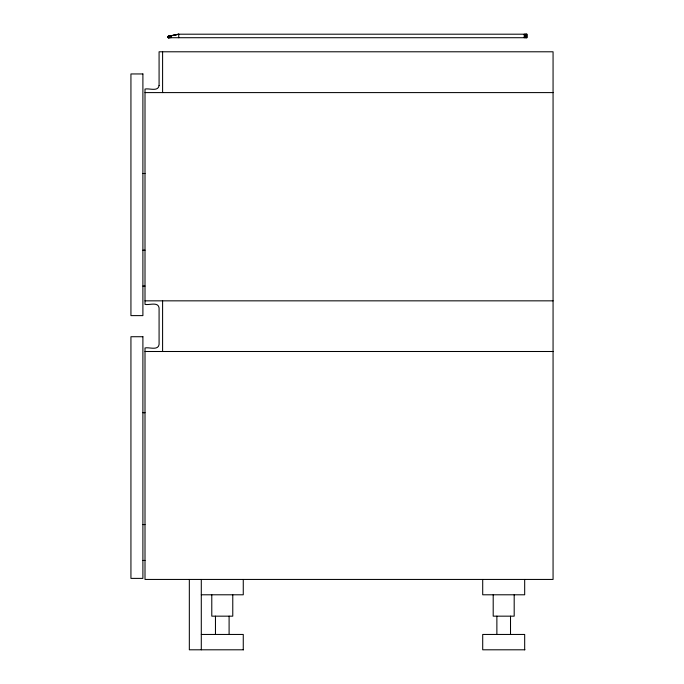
<?xml version="1.0" encoding="UTF-8"?>
<svg xmlns="http://www.w3.org/2000/svg" width="684" height="684" viewBox="0 0 684 684"><rect width="100%" height="100%" fill="white"/><g stroke="black" fill="none" stroke-linecap="round" stroke-linejoin="round"><path stroke-width="1.03" d="M178.729 34.2L170.384 35.953L170.393 37.714L169.794 36.047L169.281 37.714L169.281 36.132L178.729 34.2L527.031 34.2L527.031 37.714L168.221 37.714L168.238 36.303L178.729 34.2L178.729 37.714M170.384 35.953L169.803 37.714L169.281 36.132L168.845 37.714L168.845 36.201L169.281 37.714M168.845 37.714L168.52 36.252L168.298 37.714L168.307 36.295L168.512 37.714L169.059 36.945M168.512 37.714L168.52 36.252M168.221 37.714L168.307 36.295M145.008 92.596L553.065 92.596M142.896 173.505L145.025 173.505M142.896 250.19L145.025 250.19M142.896 286.066L145.025 286.066M145.008 300.84L553.065 300.84M145.008 351.499L553.065 351.499M142.896 412.708L145.025 412.708M142.896 524.568L145.025 524.568M142.896 560.452L145.025 560.452M201.293 594.789L243.265 594.789L243.265 579.442M201.293 634.453L243.265 634.453L243.265 649.8M243.504 649.8L189.331 649.8L189.331 579.442M524.919 649.8L482.707 649.8L482.707 634.453L524.679 634.453L524.679 649.8M168.298 37.714L168.238 36.303M171.026 35.842L171.043 37.714M169.794 36.047L169.803 37.714M526.748 34.2L526.748 37.714M526.415 34.2L526.415 37.714M525.979 34.2L525.979 37.714M525.457 34.2L525.457 37.714M524.859 34.2L524.859 37.714M524.679 579.442L524.679 594.789L482.707 594.789L482.707 579.442M524.218 34.2L524.218 37.714M514.188 594.789L514.188 616.164L493.198 616.164L493.198 594.789M510.512 616.164L510.512 634.453M496.875 616.164L496.875 634.453M232.774 594.789L232.774 616.164L211.783 616.164L211.783 594.789M229.097 616.164L229.097 634.453M215.46 616.164L215.46 634.453M201.293 579.442L201.293 649.8M162.595 51.787L162.595 92.596M162.595 300.84L162.595 351.499M159.081 85.56C158.149 91.998 148.967 87.997 145.008 89.074L145.008 304.363C148.967 305.44 158.149 301.439 159.081 307.877L159.081 344.462C158.149 350.909 148.967 346.899 145.008 347.976L145.008 579.442L553.065 579.442L553.065 51.787L159.081 51.787L159.081 85.56M142.896 73.949L130.935 73.949L130.935 315.615L142.896 315.615L142.896 73.949M142.896 336.725L130.935 336.725L130.935 578.39L142.896 578.39L142.896 336.725"/></g></svg>
